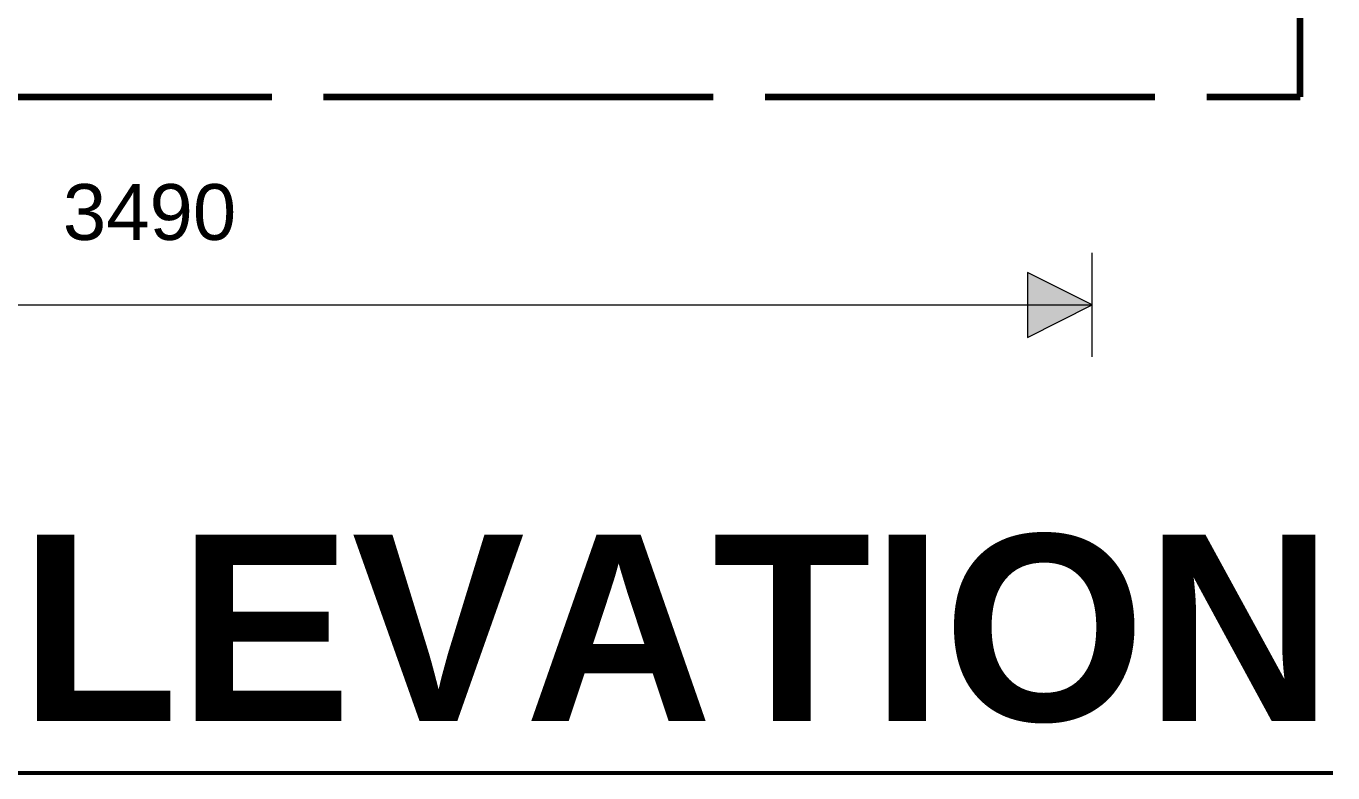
# Model space of a CAD drawing. Header units: millimetres. Extents: x 0 to 108, y 0 to 60.
# Drawn here: x 48.84 to 84.34, y 0 to 20.27 of the extents above; entities that cross this region are included whole.
import ezdxf
from ezdxf.enums import TextEntityAlignment as Align

# ---------------------------------------------------------------- set-up
doc = ezdxf.new("R2010")
doc.units = ezdxf.units.MM
doc.linetypes.add('DASH_30_4', pattern=[11.994444, 10.583333, -1.411111])
for name, color, linetype in [('FILL', 7, 'Continuous'), ('LINES', 7, 'Continuous'), ('TEXT', 7, 'Continuous')]:
    doc.layers.add(name, color=color, linetype=linetype)
doc.styles.add('ARIAL', font='arial.ttf')
doc.styles.add('ARIAL_BOLD', font='arialbd.ttf')

msp = doc.modelspace()

# ---------------------------------------------------------------- hatches: boundary and pattern name
at = {"layer": 'FILL'}
msp.add_hatch(color=7, dxfattribs=at).paths.add_polyline_path([(77.802, 12.7), (76.038, 13.582), (76.038, 11.818)])

# ---------------------------------------------------------------- linework, layer by layer
at = {"layer": 'LINES', "linetype": 'DASH_30_4', "lineweight": 106, "true_color": 0x0000ff}
for p, q in [((83.446, 18.344), (83.446, 55.704)), ((20.937, 18.344), (83.446, 18.344))]:
    msp.add_line(p, q, dxfattribs=at)
at = {"layer": 'LINES', "lineweight": 20}
for p, q in [((77.802, 11.289), (77.802, 14.111)), ((26.581, 12.7), (77.802, 12.7))]:
    msp.add_line(p, q, dxfattribs=at)
at = {"layer": 'LINES', "lineweight": 53}
msp.add_line((20.046, 0), (84.337, 0), dxfattribs=at)
at = {"layer": 'LINES', "lineweight": 20}
msp.add_lwpolyline([(77.802, 12.7), (76.038, 13.582), (76.038, 11.818)], close=True, dxfattribs=at)

# ---------------------------------------------------------------- texts
at = {"layer": 'TEXT'}
for s, height, style, p in [('3490', 1.5155, 'ARIAL', (52.192, 14.464)), ('RIGHT ELEVATION', 5.05178, 'ARIAL_BOLD', (52.192, 1.411))]:
    msp.add_text(s, height=height, dxfattribs=dict(at, style=style)).set_placement(p, align=Align.CENTER)

doc.saveas('drawing.dxf')
